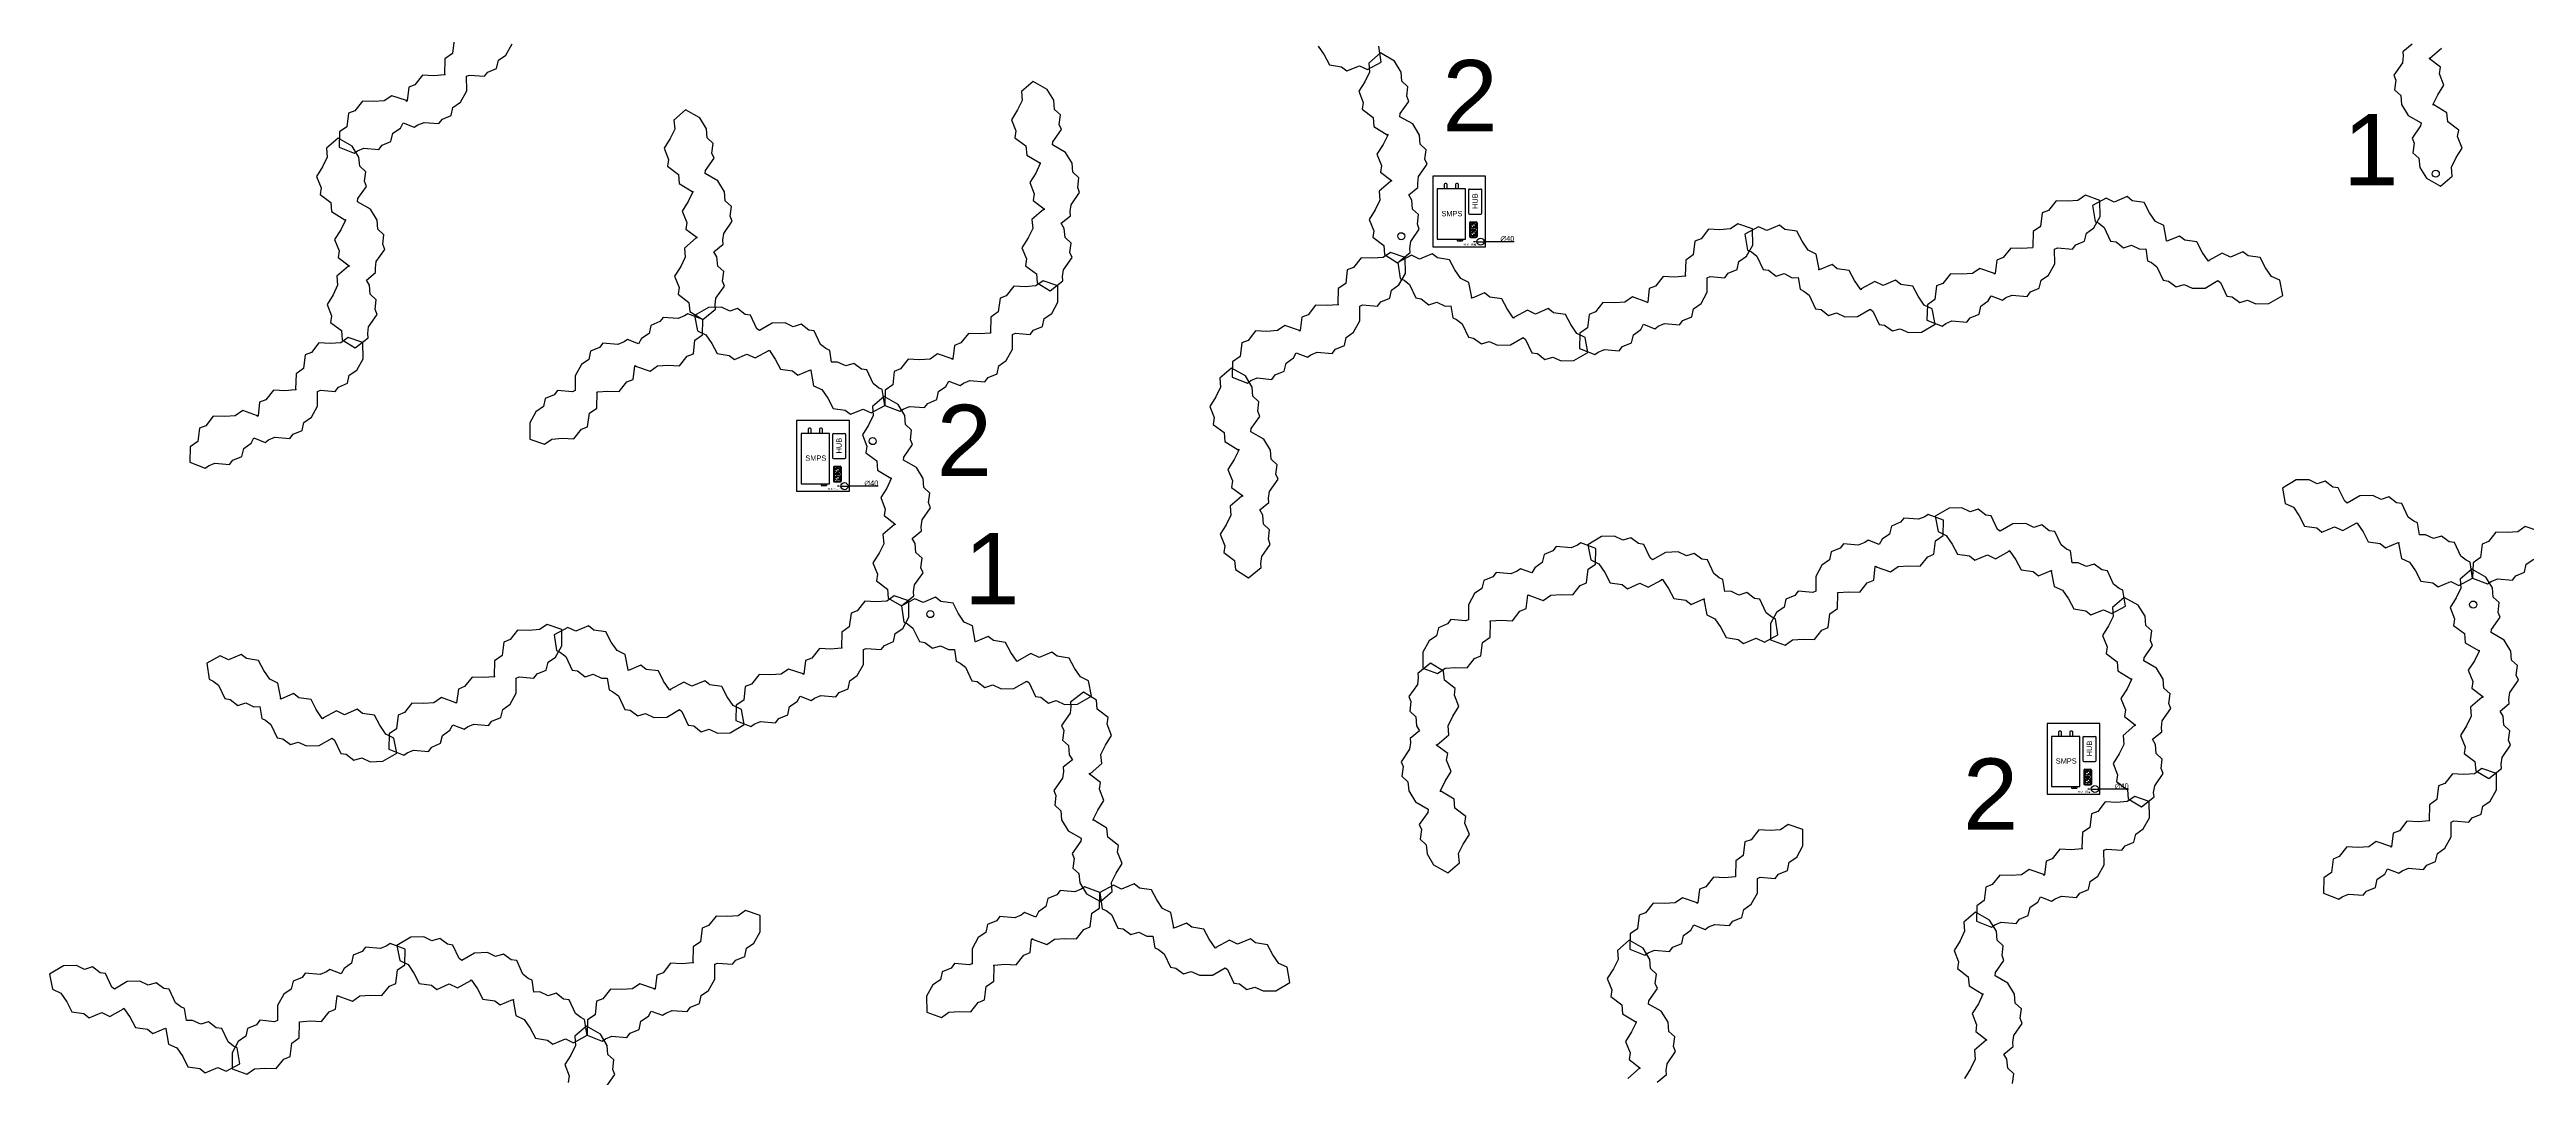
# Model space of a CAD drawing. Header units: millimetres. Extents: x -9372 to 300256, y -58520 to 166772.
# Drawn here: x 5372 to 19403, y 60554 to 66378 of the extents above; entities that cross this region are included whole.
import ezdxf

# ---------------------------------------------------------------- set-up
doc = ezdxf.new("R2010")
doc.units = ezdxf.units.MM
for name, color, linetype in [('Cont_04', 7, 'Continuous'), ('Cont_05', 7, 'Continuous'), ('Cont_06', 7, 'Continuous'), ('Cont_07', 7, 'Continuous'), ('SMPS 박스', 7, 'Continuous'), ('타공홀', 1, 'Continuous')]:
    doc.layers.add(name, color=color, linetype=linetype)
doc.styles.get("Standard").update_dxf_attribs({"font": 'ARIAL.TTF'})
doc.dimstyles.new('ARTware', dxfattribs={"dimtxt": 30, "dimasz": 10, "dimexe": 1.25, "dimexo": 10, "dimtad": 1, "dimtxsty": 'Standard', "dimcen": 2.5, "dimclrt": 1, "dimadec": 0, "dimazin": 0, "dimtfac": 1, "dimtmove": 0, "dimatfit": 3, "dimfxl": 1, "dimarcsym": 0})

# ---------------------------------------------------------------- blocks, each defined once
blk = doc.blocks.new('*D6')
at = {"layer": 'Defpoints', "color": 0}
for p in [(-626, 14916), (-586, 14916)]:
    blk.add_point(p, dxfattribs=at)
at = {"layer": 'SMPS 박스', "color": 0, "lineweight": -2}
for p, q in [((-636, 14916), (-646, 14916)), ((-626, 14916), (-586, 14916)), ((-416, 14916), (-576, 14916))]:
    blk.add_line(p, q, dxfattribs=at)
at = {"layer": 'SMPS 박스', "color": 0}
for points in [[(-636, 14918), (-636, 14914), (-626, 14916)], [(-576, 14918), (-576, 14914), (-586, 14916)]]:
    blk.add_solid(points, dxfattribs=at)
at = {"layer": 'SMPS 박스', "color": 1, "insert": (-454, 14932), "char_height": 30, "attachment_point": 5, "rotation": 359.9745}
blk.add_mtext('∅40', dxfattribs=at)
blk = doc.blocks.new('SMPS 박스')
at = {"layer": 'SMPS 박스'}
for p, q in [((-673.286, 15209.107), (-673.286, 15077.259)), ((-668.286, 15214.107), (-603.459, 15214.107)), ((-598.459, 15077.259), (-598.459, 15209.107)), ((-668.588, 15023.482), (-668.588, 14944.543)), ((-668.286, 15072.259), (-603.459, 15072.259)), ((-663.588, 15028.482), (-630.403, 15028.482)), ((-663.588, 15020.482), (-663.588, 14992.013)), ((-658.588, 15025.482), (-635.403, 15025.482)), ((-630.403, 15020.482), (-630.403, 14992.013)), ((-625.403, 15023.482), (-625.403, 14944.543)), ((-737.842, 14929.539), (-737.842, 14920.447)), ((-737.842, 14929.539), (-707.842, 14929.539)), ((-737.842, 14920.447), (-707.842, 14920.447)), ((-727.842, 14929.539), (-727.842, 14920.447)), ((-717.842, 14929.539), (-717.842, 14920.447)), ((-707.842, 14929.539), (-707.842, 14920.447)), ((-663.588, 14976.013), (-663.588, 14947.543)), ((-663.588, 14939.543), (-630.403, 14939.543)), ((-658.588, 14987.013), (-635.403, 14987.013)), ((-658.588, 14981.013), (-635.403, 14981.013)), ((-658.588, 14942.543), (-635.403, 14942.543)), ((-630.403, 14976.013), (-630.403, 14947.543))]:
    blk.add_line(p, q, dxfattribs=at)
for points in [[(-877.107, 15287.055), (-877.107, 14887.055), (-577.107, 14887.055), (-577.107, 15287.055)], [(-851.49, 15214.539), (-851.49, 14929.539), (-691.49, 14929.539), (-691.49, 15214.539)]]:
    blk.add_lwpolyline(points, close=True, dxfattribs=at)
for points in [[(-804.954, 15246.593), (-802.478, 15246.593, -0.414213562), (-797.478, 15241.593), (-797.478, 15214.539), (-809.954, 15214.539), (-809.954, 15241.593, -0.414213562)], [(-737.724, 15246.593, -0.414213562), (-732.724, 15241.593), (-732.724, 15214.539), (-745.2, 15214.539), (-745.2, 15241.593, -0.414213562), (-740.2, 15246.593)]]:
    blk.add_lwpolyline(points, format="xyb", close=True, dxfattribs=at)
for centre, radius in [((-646.995, 15006.247), 13.266), ((-646.995, 15006.247), 12.266), ((-650.719, 15011.255), 2.279), ((-646.995, 14961.162), 13.266), ((-646.995, 14961.162), 12.266), ((-650.719, 14966.17), 2.279), ((-642.593, 15001.46), 2.279), ((-642.593, 14956.375), 2.279)]:
    blk.add_circle(centre, radius, dxfattribs=at)
at = {"layer": 'SMPS 박스', "color": 5}
blk.add_circle((-606.083, 14915.866), 20, dxfattribs=at)
at = {"layer": 'SMPS 박스'}
for centre, start, end in [((-668.286, 15209.107), 90, 180), ((-603.459, 15209.107), 0, 90), ((-668.286, 15077.259), 180, 270), ((-663.588, 15023.482), 90, 180), ((-658.588, 15020.482), 90, 180), ((-635.403, 15020.482), 0, 90), ((-630.403, 15023.482), 0, 90), ((-603.459, 15077.259), 270, 0), ((-663.588, 14944.543), 180, 270), ((-658.588, 14992.013), 180, 270), ((-658.588, 14976.013), 90, 180), ((-658.588, 14947.543), 180, 270), ((-635.403, 14992.013), 270, 0), ((-635.403, 14976.013), 0, 90), ((-635.403, 14947.543), 270, 0), ((-630.403, 14944.543), 270, 0)]:
    blk.add_arc(centre, 5, start, end, dxfattribs=at)
at = {"layer": 'SMPS 박스', "insert": (-652.063, 15101.222), "char_height": 30, "width": 7.09247, "attachment_point": 1, "rotation": 90}
blk.add_mtext('HUB', dxfattribs=at)
at = {"layer": 'SMPS 박스', "attachment_point": 1}
for s, insert, char_height, width in [('SMPS', (-827.79, 15089.919), 30, 7.09247), ('L', (-733.529, 14926.015), 2.5, 7.09247), ('N', (-723.529, 14926.015), 2.5, 7.09247), ('FG', (-714.981, 14926.015), 2.5, 7.09247), ('{\\C5;40 \\fISOCPEUR|b0|i0|c0|p34;%%C\\fArial|b0|i0|c0|p34; \\fGulim|b0|i0|c129|p50;타공홀}', (-702.386, 14904.943), 10, 131.77072)]:
    blk.add_mtext(s, dxfattribs=dict(at, insert=insert, char_height=char_height, width=width))
at = {"layer": 'SMPS 박스'}
dim = blk.add_diameter_dim_2p(p1=(-626.083, 14915.875), p2=(-586.083, 14915.857), dimstyle='ARTware', dxfattribs=at)
dim.commit()
dim.dimension.update_dxf_attribs({"geometry": '*D6', "text_midpoint": (-454.277, 14915.798), "dimtype": 131})

msp = doc.modelspace()

# ---------------------------------------------------------------- linework, layer by layer
at = {"layer": 'Cont_04', "color": 32}
for points in [[(10906, 65191), (10900, 65153), (10962, 65107), (10966, 65055), (11041, 65010), (11112, 65067), (11110, 65091), (11115, 65129), (11164, 65199), (11152, 65227), (11159, 65281), (11125, 65313), (11120, 65364), (11103, 65393), (11156, 65436), (11154, 65460), (11159, 65498), (11207, 65567), (11196, 65596), (11203, 65650), (11168, 65682), (11164, 65733), (11126, 65795), (11053, 65837), (11056, 65854), (11104, 65924), (11092, 65952), (11099, 66007), (11065, 66038), (11061, 66090), (11023, 66152), (10943, 66197), (10877, 66140), (10881, 66089), (10855, 66035), (10821, 65980), (10846, 65916), (10840, 65878), (10902, 65832), (10907, 65780), (10981, 65735), (10984, 65737), (10984, 65732), (10958, 65678), (10924, 65624), (10949, 65560), (10944, 65522), (11006, 65475), (11006, 65470), (11003, 65472), (10937, 65415), (10941, 65363), (10915, 65310), (10880, 65255)], [(8938, 65029), (8932, 64992), (8994, 64945), (8998, 64894), (9073, 64848), (9144, 64906), (9142, 64929), (9147, 64968), (9196, 65037), (9184, 65066), (9191, 65120), (9157, 65151), (9152, 65203), (9135, 65232), (9188, 65274), (9186, 65298), (9191, 65336), (9239, 65406), (9228, 65434), (9235, 65488), (9200, 65520), (9196, 65571), (9158, 65634), (9085, 65675), (9088, 65693), (9136, 65762), (9124, 65791), (9131, 65845), (9097, 65877), (9093, 65928), (9055, 65990), (8975, 66036), (8909, 65978), (8913, 65927), (8887, 65873), (8853, 65819), (8878, 65755), (8872, 65717), (8934, 65670), (8939, 65619), (9013, 65573), (9016, 65576), (9016, 65571), (8990, 65517), (8956, 65462), (8981, 65398), (8976, 65360), (9038, 65314), (9038, 65309), (9035, 65310), (8969, 65253), (8973, 65202), (8947, 65148), (8912, 65093)], [(10193, 64568), (10157, 64554), (10148, 64478), (10106, 64448), (10103, 64361), (10189, 64328), (10208, 64341), (10244, 64356), (10328, 64349), (10347, 64373), (10398, 64394), (10408, 64440), (10450, 64469), (10467, 64499), (10530, 64474), (10550, 64488), (10585, 64502), (10670, 64495), (10688, 64520), (10739, 64541), (10749, 64586), (10791, 64616), (10827, 64680), (10826, 64763), (10843, 64770), (10927, 64763), (10946, 64787), (10996, 64808), (11006, 64854), (11049, 64883), (11084, 64947), (11083, 65039), (11001, 65068), (10958, 65038), (10898, 65034), (10834, 65037), (10791, 64983), (10756, 64969), (10746, 64892), (10704, 64862), (10702, 64775), (10705, 64774), (10701, 64771), (10641, 64766), (10577, 64769), (10534, 64715), (10498, 64701), (10489, 64624), (10485, 64621), (10485, 64625), (10402, 64654), (10360, 64624), (10300, 64620), (10236, 64623)], [(8983, 64640), (9019, 64654), (9028, 64731), (9071, 64761), (9073, 64848), (8987, 64881), (8968, 64868), (8932, 64853), (8848, 64860), (8829, 64836), (8778, 64815), (8768, 64769), (8726, 64740), (8709, 64710), (8646, 64735), (8627, 64721), (8591, 64706), (8507, 64714), (8488, 64689), (8437, 64668), (8427, 64622), (8385, 64593), (8349, 64529), (8350, 64445), (8334, 64439), (8249, 64446), (8230, 64421), (8180, 64400), (8170, 64355), (8127, 64325), (8092, 64262), (8093, 64170), (8176, 64141), (8218, 64170), (8278, 64175), (8342, 64172), (8385, 64226), (8420, 64240), (8430, 64317), (8472, 64346), (8474, 64434), (8471, 64435), (8475, 64438), (8535, 64442), (8599, 64440), (8642, 64494), (8678, 64508), (8687, 64585), (8691, 64588), (8691, 64584), (8774, 64555), (8816, 64585), (8876, 64589), (8941, 64586)], [(9879, 64334), (9909, 64311), (9980, 64341), (10027, 64319), (10103, 64361), (10089, 64451), (10068, 64461), (10037, 64485), (10001, 64562), (9971, 64566), (9927, 64599), (9883, 64585), (9836, 64607), (9802, 64606), (9792, 64673), (9770, 64684), (9740, 64707), (9704, 64784), (9673, 64788), (9630, 64821), (9585, 64807), (9539, 64829), (9466, 64828), (9393, 64785), (9379, 64796), (9343, 64873), (9313, 64877), (9269, 64910), (9225, 64896), (9178, 64918), (9105, 64917), (9026, 64870), (9043, 64784), (9089, 64762), (9123, 64713), (9153, 64655), (9221, 64645), (9251, 64622), (9322, 64652), (9369, 64630), (9446, 64672), (9445, 64675), (9450, 64673), (9483, 64624), (9513, 64566), (9581, 64557), (9611, 64533), (9683, 64563), (9687, 64561), (9684, 64559), (9700, 64473), (9747, 64451), (9781, 64402), (9811, 64344)]]:
    msp.add_lwpolyline(points, close=True, dxfattribs=at)
at = {"layer": 'Cont_04', "color": 31}
for points in [[(10062, 63406), (10056, 63368), (10118, 63321), (10122, 63270), (10197, 63225), (10268, 63282), (10266, 63306), (10271, 63344), (10320, 63413), (10308, 63442), (10315, 63496), (10280, 63528), (10276, 63579), (10259, 63608), (10312, 63651), (10310, 63674), (10315, 63713), (10363, 63782), (10351, 63811), (10358, 63865), (10324, 63897), (10320, 63948), (10282, 64010), (10209, 64052), (10212, 64069), (10260, 64139), (10248, 64167), (10255, 64221), (10221, 64253), (10217, 64305), (10179, 64367), (10099, 64412), (10033, 64355), (10037, 64304), (10011, 64250), (9977, 64195), (10002, 64131), (9996, 64093), (10058, 64047), (10062, 63995), (10137, 63950), (10140, 63952), (10140, 63947), (10114, 63893), (10080, 63839), (10105, 63774), (10100, 63737), (10161, 63690), (10162, 63685), (10159, 63687), (10092, 63630), (10097, 63578), (10071, 63524), (10036, 63470)], [(9349, 62783), (9313, 62769), (9304, 62692), (9261, 62663), (9259, 62576), (9345, 62543), (9364, 62556), (9400, 62571), (9484, 62564), (9503, 62588), (9554, 62609), (9564, 62655), (9606, 62684), (9623, 62714), (9686, 62689), (9705, 62703), (9741, 62717), (9826, 62710), (9844, 62735), (9895, 62756), (9905, 62801), (9947, 62831), (9983, 62894), (9982, 62978), (9998, 62985), (10083, 62978), (10102, 63002), (10152, 63023), (10162, 63069), (10205, 63098), (10240, 63162), (10239, 63254), (10156, 63283), (10114, 63253), (10054, 63249), (9990, 63252), (9947, 63197), (9912, 63184), (9902, 63107), (9860, 63077), (9858, 62990), (9861, 62988), (9857, 62986), (9797, 62981), (9733, 62984), (9690, 62930), (9654, 62916), (9645, 62839), (9641, 62836), (9641, 62840), (9558, 62868), (9516, 62839), (9456, 62835), (9392, 62837)], [(7382, 62621), (7347, 62607), (7337, 62530), (7295, 62501), (7293, 62413), (7378, 62380), (7398, 62394), (7434, 62409), (7518, 62401), (7537, 62426), (7587, 62447), (7598, 62492), (7640, 62522), (7656, 62551), (7720, 62527), (7739, 62540), (7775, 62555), (7859, 62548), (7878, 62572), (7928, 62593), (7939, 62639), (7981, 62668), (8016, 62732), (8015, 62816), (8032, 62823), (8116, 62816), (8135, 62840), (8186, 62861), (8196, 62907), (8238, 62936), (8273, 63000), (8273, 63092), (8190, 63120), (8148, 63091), (8088, 63087), (8023, 63089), (7981, 63035), (7945, 63021), (7936, 62944), (7893, 62915), (7891, 62828), (7895, 62826), (7890, 62823), (7831, 62819), (7766, 62822), (7723, 62768), (7688, 62754), (7678, 62677), (7674, 62674), (7674, 62677), (7592, 62706), (7549, 62677), (7490, 62672), (7425, 62675)], [(8455, 63089), (8425, 63112), (8354, 63082), (8307, 63104), (8230, 63062), (8244, 62972), (8266, 62961), (8297, 62938), (8332, 62861), (8363, 62857), (8406, 62824), (8451, 62838), (8498, 62816), (8531, 62817), (8542, 62750), (8563, 62739), (8594, 62716), (8630, 62639), (8661, 62635), (8704, 62602), (8748, 62616), (8795, 62594), (8868, 62595), (8940, 62638), (8954, 62627), (8990, 62550), (9021, 62546), (9064, 62513), (9109, 62527), (9155, 62505), (9228, 62506), (9307, 62553), (9291, 62639), (9244, 62661), (9211, 62710), (9181, 62768), (9113, 62778), (9083, 62801), (9011, 62771), (8965, 62793), (8888, 62751), (8889, 62748), (8884, 62750), (8850, 62799), (8821, 62857), (8752, 62866), (8722, 62890), (8651, 62860), (8647, 62862), (8650, 62864), (8633, 62950), (8587, 62972), (8553, 63021), (8523, 63079)], [(6487, 62927), (6457, 62951), (6386, 62920), (6339, 62942), (6262, 62901), (6276, 62810), (6298, 62800), (6329, 62776), (6364, 62700), (6395, 62696), (6438, 62662), (6483, 62676), (6530, 62654), (6563, 62655), (6574, 62588), (6595, 62578), (6626, 62554), (6662, 62478), (6693, 62473), (6736, 62440), (6780, 62454), (6827, 62432), (6900, 62434), (6972, 62476), (6986, 62465), (7022, 62389), (7053, 62385), (7096, 62351), (7141, 62365), (7188, 62343), (7260, 62345), (7339, 62391), (7323, 62477), (7276, 62499), (7243, 62549), (7213, 62606), (7145, 62616), (7115, 62640), (7043, 62609), (6997, 62631), (6920, 62590), (6921, 62586), (6916, 62588), (6882, 62638), (6853, 62695), (6784, 62705), (6754, 62729), (6683, 62698), (6679, 62700), (6682, 62702), (6665, 62788), (6619, 62810), (6585, 62860), (6555, 62917)]]:
    msp.add_lwpolyline(points, close=True, dxfattribs=at)
at = {"layer": 'Cont_04', "color": 30}
for points in [[(10421, 63251), (10391, 63275), (10320, 63244), (10273, 63266), (10197, 63225), (10211, 63134), (10232, 63124), (10263, 63100), (10299, 63024), (10330, 63019), (10373, 62986), (10418, 63000), (10464, 62978), (10498, 62979), (10508, 62912), (10530, 62902), (10560, 62878), (10596, 62801), (10627, 62797), (10670, 62764), (10715, 62778), (10762, 62756), (10834, 62758), (10907, 62800), (10921, 62789), (10957, 62713), (10987, 62708), (11031, 62675), (11075, 62689), (11122, 62667), (11195, 62669), (11274, 62715), (11258, 62801), (11211, 62823), (11177, 62873), (11147, 62930), (11079, 62940), (11049, 62964), (10978, 62933), (10931, 62955), (10855, 62913), (10855, 62910), (10851, 62912), (10817, 62961), (10787, 63019), (10719, 63029), (10689, 63053), (10618, 63022), (10613, 63024), (10616, 63026), (10600, 63112), (10553, 63134), (10519, 63184), (10490, 63241)], [(11363, 62556), (11368, 62594), (11307, 62640), (11302, 62692), (11228, 62737), (11156, 62680), (11158, 62656), (11153, 62618), (11105, 62548), (11117, 62520), (11110, 62465), (11144, 62434), (11148, 62382), (11166, 62354), (11113, 62311), (11115, 62287), (11109, 62249), (11061, 62180), (11073, 62151), (11066, 62097), (11100, 62065), (11104, 62014), (11142, 61951), (11215, 61910), (11213, 61892), (11164, 61823), (11176, 61794), (11169, 61740), (11203, 61709), (11208, 61657), (11245, 61595), (11325, 61550), (11391, 61607), (11387, 61658), (11413, 61712), (11448, 61767), (11422, 61831), (11428, 61868), (11366, 61915), (11362, 61966), (11287, 62012), (11284, 62010), (11284, 62015), (11310, 62069), (11345, 62123), (11319, 62187), (11325, 62225), (11263, 62272), (11262, 62277), (11266, 62275), (11332, 62332), (11328, 62383), (11354, 62437), (11388, 62492)], [(11231, 61393), (11267, 61407), (11276, 61484), (11319, 61514), (11321, 61601), (11235, 61634), (11216, 61621), (11180, 61606), (11096, 61613), (11077, 61588), (11027, 61567), (11016, 61522), (10974, 61493), (10958, 61463), (10894, 61488), (10875, 61474), (10839, 61459), (10755, 61466), (10736, 61442), (10685, 61421), (10675, 61375), (10633, 61346), (10598, 61282), (10598, 61198), (10582, 61192), (10498, 61199), (10479, 61174), (10428, 61153), (10418, 61108), (10376, 61078), (10340, 61014), (10341, 60923), (10424, 60894), (10466, 60923), (10526, 60928), (10590, 60925), (10633, 60979), (10669, 60993), (10678, 61070), (10721, 61099), (10723, 61187), (10719, 61188), (10723, 61191), (10783, 61195), (10848, 61193), (10890, 61247), (10926, 61261), (10935, 61338), (10940, 61341), (10940, 61337), (11022, 61308), (11065, 61338), (11124, 61342), (11189, 61339)], [(11546, 61627), (11516, 61651), (11444, 61621), (11398, 61643), (11321, 61601), (11335, 61510), (11357, 61500), (11387, 61477), (11423, 61400), (11454, 61396), (11497, 61363), (11542, 61377), (11588, 61355), (11622, 61355), (11633, 61288), (11654, 61278), (11685, 61254), (11721, 61178), (11751, 61174), (11795, 61141), (11839, 61155), (11886, 61133), (11959, 61134), (12031, 61176), (12045, 61166), (12081, 61089), (12112, 61085), (12155, 61052), (12200, 61066), (12246, 61044), (12319, 61045), (12398, 61092), (12382, 61178), (12335, 61200), (12302, 61249), (12272, 61306), (12203, 61316), (12174, 61340), (12102, 61310), (12056, 61332), (11979, 61290), (11979, 61286), (11975, 61289), (11941, 61338), (11911, 61395), (11843, 61405), (11813, 61429), (11742, 61399), (11737, 61401), (11740, 61403), (11724, 61489), (11677, 61511), (11644, 61560), (11614, 61617)]]:
    msp.add_lwpolyline(points, close=True, dxfattribs=at)
at = {"layer": 'Cont_04', "color": 29}
for points in [[(8507, 61000), (8471, 60986), (8462, 60909), (8419, 60880), (8417, 60793), (8503, 60759), (8522, 60773), (8558, 60788), (8642, 60781), (8661, 60805), (8712, 60826), (8722, 60872), (8764, 60901), (8780, 60930), (8844, 60906), (8863, 60919), (8899, 60934), (8983, 60927), (9002, 60952), (9053, 60973), (9063, 61018), (9105, 61047), (9140, 61111), (9140, 61195), (9156, 61202), (9240, 61195), (9259, 61219), (9310, 61240), (9320, 61286), (9362, 61315), (9398, 61379), (9397, 61471), (9314, 61500), (9272, 61470), (9212, 61466), (9148, 61468), (9105, 61414), (9069, 61400), (9060, 61323), (9018, 61294), (9015, 61207), (9019, 61205), (9015, 61203), (8955, 61198), (8890, 61201), (8848, 61147), (8812, 61133), (8803, 61056), (8799, 61053), (8799, 61057), (8716, 61085), (8674, 61056), (8614, 61052), (8549, 61054)], [(8192, 60766), (8222, 60742), (8294, 60773), (8340, 60751), (8417, 60793), (8403, 60883), (8381, 60893), (8351, 60917), (8315, 60993), (8284, 60998), (8241, 61031), (8196, 61017), (8150, 61039), (8116, 61038), (8105, 61105), (8084, 61115), (8053, 61139), (8018, 61216), (7987, 61220), (7943, 61253), (7899, 61239), (7852, 61261), (7779, 61259), (7707, 61217), (7693, 61228), (7657, 61304), (7626, 61309), (7583, 61342), (7538, 61328), (7492, 61350), (7419, 61348), (7340, 61302), (7356, 61216), (7403, 61194), (7436, 61144), (7466, 61087), (7535, 61077), (7565, 61053), (7636, 61084), (7682, 61062), (7759, 61104), (7759, 61107), (7763, 61105), (7797, 61056), (7827, 60998), (7895, 60988), (7925, 60965), (7996, 60995), (8001, 60993), (7998, 60991), (8014, 60905), (8061, 60883), (8094, 60833), (8124, 60776)], [(6224, 60605), (6254, 60581), (6326, 60611), (6372, 60589), (6449, 60631), (6435, 60722), (6413, 60732), (6383, 60755), (6347, 60832), (6316, 60836), (6273, 60869), (6228, 60855), (6182, 60877), (6148, 60877), (6137, 60944), (6116, 60954), (6085, 60977), (6050, 61054), (6019, 61058), (5975, 61091), (5931, 61077), (5884, 61099), (5811, 61098), (5739, 61055), (5725, 61066), (5689, 61143), (5658, 61147), (5615, 61180), (5570, 61166), (5524, 61188), (5451, 61187), (5372, 61140), (5388, 61054), (5435, 61032), (5469, 60983), (5498, 60926), (5567, 60916), (5597, 60892), (5668, 60922), (5714, 60900), (5791, 60942), (5791, 60946), (5795, 60943), (5829, 60894), (5859, 60837), (5927, 60827), (5957, 60803), (6028, 60833), (6033, 60831), (6030, 60829), (6046, 60743), (6093, 60721), (6126, 60672), (6156, 60615)], [(7297, 61072), (7333, 61086), (7342, 61163), (7384, 61192), (7387, 61280), (7301, 61313), (7282, 61299), (7246, 61285), (7162, 61292), (7143, 61267), (7092, 61246), (7082, 61201), (7040, 61171), (7023, 61142), (6960, 61166), (6940, 61153), (6905, 61138), (6820, 61145), (6802, 61121), (6751, 61100), (6741, 61054), (6699, 61025), (6663, 60961), (6664, 60877), (6647, 60870), (6563, 60878), (6544, 60853), (6494, 60832), (6484, 60787), (6441, 60757), (6406, 60693), (6407, 60602), (6489, 60573), (6532, 60602), (6592, 60607), (6656, 60604), (6699, 60658), (6734, 60672), (6744, 60749), (6786, 60778), (6788, 60866), (6785, 60867), (6789, 60870), (6849, 60874), (6913, 60871), (6956, 60926), (6992, 60940), (7001, 61016), (7005, 61019), (7005, 61016), (7088, 60987), (7130, 61016), (7190, 61021), (7254, 61018)]]:
    msp.add_lwpolyline(points, close=True, dxfattribs=at)
msp.add_lwpolyline([(8525, 60501), (8574, 60570), (8562, 60599), (8569, 60653), (8535, 60685), (8530, 60736), (8493, 60799), (8413, 60844), (8347, 60787), (8351, 60735), (8325, 60681), (8290, 60627), (8316, 60563), (8310, 60525)], dxfattribs=at)
at = {"layer": 'Cont_05', "color": 40}
msp.add_lwpolyline([(12559, 66397), (12592, 66347), (12622, 66290), (12691, 66280), (12720, 66256), (12792, 66286), (12838, 66264), (12915, 66306), (12901, 66397)], dxfattribs=at)
for points in [[(12873, 65351), (12868, 65314), (12930, 65267), (12934, 65216), (13008, 65170), (13080, 65228), (13078, 65251), (13083, 65290), (13131, 65359), (13120, 65388), (13127, 65442), (13092, 65473), (13088, 65525), (13071, 65554), (13123, 65596), (13122, 65620), (13127, 65658), (13175, 65728), (13163, 65756), (13170, 65810), (13136, 65842), (13132, 65893), (13094, 65956), (13021, 65997), (13023, 66015), (13072, 66084), (13060, 66113), (13067, 66167), (13033, 66199), (13028, 66250), (12991, 66312), (12911, 66358), (12845, 66300), (12849, 66249), (12823, 66195), (12788, 66141), (12814, 66077), (12808, 66039), (12870, 65992), (12874, 65941), (12949, 65895), (12952, 65898), (12952, 65892), (12926, 65839), (12891, 65784), (12917, 65720), (12911, 65682), (12973, 65636), (12974, 65631), (12970, 65632), (12904, 65575), (12908, 65524), (12882, 65470), (12848, 65415)], [(12161, 64729), (12125, 64715), (12116, 64638), (12073, 64609), (12071, 64521), (12157, 64488), (12176, 64502), (12212, 64517), (12296, 64509), (12315, 64534), (12365, 64555), (12376, 64600), (12418, 64630), (12434, 64659), (12498, 64635), (12517, 64648), (12553, 64663), (12637, 64656), (12656, 64680), (12707, 64701), (12717, 64747), (12759, 64776), (12794, 64840), (12794, 64924), (12810, 64931), (12894, 64923), (12913, 64948), (12964, 64969), (12974, 65015), (13016, 65044), (13052, 65108), (13051, 65200), (12968, 65228), (12926, 65199), (12866, 65195), (12802, 65197), (12759, 65143), (12723, 65129), (12714, 65052), (12672, 65023), (12669, 64935), (12673, 64934), (12669, 64931), (12609, 64927), (12544, 64930), (12502, 64875), (12466, 64862), (12457, 64785), (12453, 64782), (12453, 64785), (12370, 64814), (12328, 64785), (12268, 64780), (12203, 64783)], [(12029, 63566), (12024, 63529), (12085, 63482), (12090, 63431), (12164, 63385), (12236, 63443), (12234, 63466), (12239, 63505), (12287, 63574), (12276, 63603), (12283, 63657), (12248, 63688), (12244, 63740), (12227, 63769), (12279, 63811), (12277, 63835), (12283, 63873), (12331, 63943), (12319, 63971), (12326, 64025), (12292, 64057), (12288, 64108), (12250, 64171), (12177, 64212), (12179, 64230), (12228, 64299), (12216, 64328), (12223, 64382), (12189, 64414), (12184, 64465), (12147, 64528), (12067, 64573), (12001, 64516), (12005, 64464), (11979, 64410), (11944, 64356), (11970, 64292), (11964, 64254), (12026, 64207), (12030, 64156), (12105, 64110), (12108, 64113), (12108, 64108), (12082, 64054), (12047, 63999), (12073, 63935), (12067, 63897), (12129, 63851), (12130, 63846), (12126, 63847), (12060, 63790), (12064, 63739), (12038, 63685), (12004, 63631)]]:
    msp.add_lwpolyline(points, close=True, dxfattribs=at)
at = {"layer": 'Cont_05', "color": 39}
for points in [[(16097, 65052), (16061, 65038), (16052, 64961), (16010, 64932), (16007, 64845), (16093, 64811), (16113, 64825), (16148, 64840), (16233, 64833), (16251, 64857), (16302, 64878), (16312, 64924), (16354, 64953), (16371, 64982), (16434, 64958), (16454, 64972), (16489, 64986), (16574, 64979), (16593, 65004), (16643, 65025), (16653, 65070), (16696, 65099), (16731, 65163), (16730, 65247), (16747, 65254), (16831, 65247), (16850, 65271), (16900, 65292), (16910, 65338), (16953, 65367), (16988, 65431), (16987, 65523), (16905, 65552), (16862, 65522), (16803, 65518), (16738, 65521), (16695, 65466), (16660, 65452), (16650, 65375), (16608, 65346), (16606, 65259), (16609, 65257), (16605, 65255), (16545, 65250), (16481, 65253), (16438, 65199), (16403, 65185), (16393, 65108), (16389, 65105), (16389, 65109), (16306, 65137), (16264, 65108), (16204, 65104), (16140, 65106)], [(17169, 65520), (17140, 65544), (17068, 65513), (17022, 65535), (16945, 65493), (16959, 65403), (16980, 65393), (17011, 65369), (17047, 65292), (17078, 65288), (17121, 65255), (17166, 65269), (17212, 65247), (17246, 65248), (17256, 65181), (17278, 65171), (17309, 65147), (17344, 65070), (17375, 65066), (17418, 65033), (17463, 65047), (17510, 65025), (17583, 65026), (17655, 65069), (17669, 65058), (17705, 64981), (17735, 64977), (17779, 64944), (17823, 64958), (17870, 64936), (17943, 64938), (18022, 64984), (18006, 65070), (17959, 65092), (17925, 65141), (17895, 65199), (17827, 65209), (17797, 65232), (17726, 65202), (17679, 65224), (17603, 65182), (17603, 65179), (17599, 65181), (17565, 65230), (17535, 65288), (17467, 65298), (17437, 65321), (17366, 65291), (17361, 65293), (17364, 65295), (17348, 65381), (17301, 65403), (17268, 65452), (17238, 65510)], [(14129, 64891), (14093, 64877), (14084, 64800), (14041, 64770), (14039, 64683), (14125, 64650), (14144, 64663), (14180, 64678), (14264, 64671), (14283, 64695), (14333, 64716), (14344, 64762), (14386, 64791), (14402, 64821), (14466, 64796), (14485, 64810), (14521, 64825), (14605, 64817), (14624, 64842), (14675, 64863), (14685, 64909), (14727, 64938), (14762, 65002), (14762, 65085), (14778, 65092), (14862, 65085), (14881, 65110), (14932, 65131), (14942, 65176), (14984, 65206), (15020, 65269), (15019, 65361), (14936, 65390), (14894, 65361), (14834, 65356), (14770, 65359), (14727, 65305), (14691, 65291), (14682, 65214), (14640, 65185), (14637, 65097), (14641, 65096), (14637, 65093), (14577, 65088), (14512, 65091), (14470, 65037), (14434, 65023), (14425, 64946), (14421, 64943), (14420, 64947), (14338, 64976), (14296, 64946), (14236, 64942), (14171, 64945)], [(15201, 65358), (15171, 65382), (15100, 65352), (15053, 65374), (14976, 65332), (14991, 65241), (15012, 65231), (15043, 65207), (15079, 65131), (15109, 65127), (15153, 65094), (15197, 65108), (15244, 65085), (15278, 65086), (15288, 65019), (15309, 65009), (15340, 64985), (15376, 64909), (15407, 64905), (15450, 64871), (15495, 64885), (15541, 64863), (15614, 64865), (15686, 64907), (15701, 64896), (15736, 64820), (15767, 64816), (15811, 64783), (15855, 64796), (15902, 64774), (15975, 64776), (16054, 64822), (16037, 64908), (15991, 64930), (15957, 64980), (15927, 65037), (15859, 65047), (15829, 65071), (15758, 65041), (15711, 65063), (15634, 65021), (15635, 65017), (15630, 65019), (15597, 65069), (15567, 65126), (15498, 65136), (15469, 65160), (15397, 65130), (15393, 65132), (15396, 65134), (15379, 65219), (15333, 65241), (15299, 65291), (15269, 65348)], [(13234, 65197), (13204, 65221), (13133, 65190), (13086, 65212), (13009, 65171), (13023, 65080), (13045, 65070), (13075, 65046), (13111, 64970), (13142, 64966), (13185, 64932), (13230, 64946), (13277, 64924), (13310, 64925), (13321, 64858), (13342, 64848), (13373, 64824), (13409, 64748), (13439, 64743), (13483, 64710), (13527, 64724), (13574, 64702), (13647, 64704), (13719, 64746), (13733, 64735), (13769, 64659), (13800, 64655), (13843, 64621), (13888, 64635), (13934, 64613), (14007, 64615), (14086, 64661), (14070, 64747), (14023, 64769), (13990, 64819), (13960, 64876), (13892, 64886), (13862, 64910), (13790, 64879), (13744, 64901), (13667, 64860), (13668, 64856), (13663, 64858), (13629, 64908), (13599, 64965), (13531, 64975), (13501, 64999), (13430, 64968), (13425, 64970), (13429, 64972), (13412, 65058), (13366, 65080), (13332, 65130), (13302, 65187)]]:
    msp.add_lwpolyline(points, close=True, dxfattribs=at)
at = {"layer": 'Cont_05', "color": 38}
for points in [[(16011, 63504), (16046, 63518), (16056, 63595), (16098, 63624), (16100, 63711), (16014, 63744), (15995, 63731), (15959, 63716), (15875, 63723), (15856, 63699), (15806, 63678), (15795, 63632), (15753, 63603), (15737, 63573), (15673, 63598), (15654, 63584), (15618, 63570), (15534, 63577), (15515, 63552), (15465, 63531), (15454, 63486), (15412, 63456), (15377, 63392), (15377, 63309), (15361, 63302), (15277, 63309), (15258, 63285), (15207, 63264), (15197, 63218), (15155, 63189), (15120, 63125), (15120, 63033), (15203, 63004), (15245, 63034), (15305, 63038), (15370, 63035), (15412, 63089), (15448, 63103), (15457, 63180), (15500, 63210), (15502, 63297), (15498, 63298), (15503, 63301), (15562, 63306), (15627, 63303), (15669, 63357), (15705, 63371), (15714, 63448), (15719, 63451), (15719, 63447), (15801, 63419), (15844, 63448), (15903, 63452), (15968, 63450)], [(16906, 63198), (16936, 63174), (17007, 63204), (17054, 63182), (17131, 63224), (17117, 63315), (17095, 63325), (17064, 63348), (17029, 63425), (16998, 63429), (16954, 63462), (16910, 63448), (16863, 63470), (16830, 63470), (16819, 63537), (16798, 63547), (16767, 63571), (16731, 63647), (16700, 63651), (16657, 63684), (16612, 63670), (16566, 63692), (16493, 63691), (16421, 63649), (16407, 63659), (16371, 63736), (16340, 63740), (16297, 63773), (16252, 63759), (16205, 63781), (16132, 63780), (16053, 63733), (16070, 63647), (16116, 63625), (16150, 63576), (16180, 63519), (16248, 63509), (16278, 63485), (16349, 63515), (16396, 63493), (16473, 63535), (16472, 63539), (16477, 63536), (16511, 63487), (16540, 63430), (16609, 63420), (16639, 63396), (16710, 63426), (16714, 63424), (16711, 63422), (16728, 63336), (16774, 63314), (16808, 63265), (16838, 63208)], [(14043, 63342), (14078, 63356), (14088, 63433), (14130, 63462), (14132, 63550), (14046, 63583), (14027, 63569), (13991, 63555), (13907, 63562), (13888, 63537), (13838, 63516), (13827, 63471), (13785, 63441), (13769, 63412), (13705, 63436), (13686, 63423), (13650, 63408), (13566, 63415), (13547, 63391), (13497, 63370), (13486, 63324), (13444, 63295), (13409, 63231), (13409, 63147), (13393, 63140), (13309, 63148), (13290, 63123), (13239, 63102), (13229, 63056), (13187, 63027), (13152, 62963), (13152, 62872), (13235, 62843), (13277, 62872), (13337, 62877), (13402, 62874), (13444, 62928), (13480, 62942), (13489, 63019), (13532, 63048), (13534, 63136), (13530, 63137), (13535, 63140), (13594, 63144), (13659, 63141), (13701, 63196), (13737, 63210), (13746, 63286), (13751, 63289), (13751, 63286), (13833, 63257), (13876, 63286), (13935, 63291), (14000, 63288)], [(14938, 63036), (14968, 63012), (15039, 63043), (15086, 63021), (15163, 63062), (15149, 63153), (15127, 63163), (15096, 63187), (15061, 63263), (15030, 63268), (14986, 63301), (14942, 63287), (14895, 63309), (14862, 63308), (14851, 63375), (14830, 63385), (14799, 63409), (14763, 63486), (14732, 63490), (14689, 63523), (14644, 63509), (14598, 63531), (14525, 63529), (14453, 63487), (14439, 63498), (14403, 63574), (14372, 63579), (14329, 63612), (14284, 63598), (14237, 63620), (14164, 63618), (14085, 63572), (14102, 63486), (14148, 63464), (14182, 63414), (14212, 63357), (14280, 63347), (14310, 63323), (14381, 63354), (14428, 63332), (14505, 63373), (14504, 63377), (14509, 63375), (14543, 63325), (14572, 63268), (14641, 63258), (14671, 63234), (14742, 63265), (14746, 63263), (14743, 63261), (14760, 63175), (14806, 63153), (14840, 63103), (14870, 63046)], [(13330, 62720), (13335, 62757), (13274, 62804), (13269, 62855), (13195, 62901), (13123, 62843), (13125, 62820), (13120, 62781), (13072, 62712), (13084, 62683), (13077, 62629), (13111, 62597), (13115, 62546), (13133, 62517), (13080, 62475), (13082, 62451), (13076, 62413), (13028, 62343), (13040, 62315), (13033, 62260), (13067, 62229), (13071, 62177), (13109, 62115), (13182, 62074), (13180, 62056), (13131, 61987), (13143, 61958), (13136, 61904), (13170, 61872), (13175, 61821), (13212, 61758), (13292, 61713), (13358, 61770), (13354, 61822), (13380, 61876), (13415, 61930), (13389, 61994), (13395, 62032), (13333, 62079), (13329, 62130), (13254, 62176), (13251, 62173), (13251, 62178), (13277, 62232), (13312, 62287), (13286, 62351), (13292, 62389), (13230, 62435), (13229, 62440), (13233, 62438), (13299, 62496), (13295, 62547), (13321, 62601), (13355, 62655)]]:
    msp.add_lwpolyline(points, close=True, dxfattribs=at)
at = {"layer": 'Cont_05', "color": 37}
for points in [[(17087, 62268), (17081, 62230), (17143, 62184), (17147, 62132), (17222, 62087), (17293, 62144), (17291, 62168), (17297, 62206), (17345, 62276), (17333, 62304), (17340, 62358), (17306, 62390), (17302, 62441), (17284, 62470), (17337, 62513), (17335, 62536), (17340, 62575), (17389, 62644), (17377, 62673), (17384, 62727), (17349, 62759), (17345, 62810), (17307, 62872), (17235, 62914), (17237, 62931), (17285, 63001), (17274, 63029), (17281, 63084), (17246, 63115), (17242, 63167), (17204, 63229), (17124, 63274), (17058, 63217), (17062, 63166), (17036, 63112), (17002, 63057), (17027, 62993), (17022, 62955), (17084, 62909), (17088, 62857), (17162, 62812), (17165, 62814), (17166, 62809), (17140, 62755), (17105, 62701), (17131, 62637), (17125, 62599), (17187, 62552), (17187, 62547), (17184, 62549), (17118, 62492), (17122, 62440), (17096, 62387), (17061, 62332)], [(16376, 61647), (16341, 61633), (16331, 61556), (16289, 61526), (16287, 61439), (16372, 61406), (16392, 61419), (16428, 61434), (16512, 61427), (16531, 61451), (16581, 61472), (16591, 61518), (16634, 61547), (16650, 61577), (16713, 61552), (16733, 61566), (16769, 61581), (16853, 61573), (16872, 61598), (16922, 61619), (16932, 61665), (16975, 61694), (17010, 61758), (17009, 61841), (17026, 61848), (17110, 61841), (17129, 61866), (17179, 61887), (17190, 61932), (17232, 61962), (17267, 62025), (17266, 62117), (17184, 62146), (17141, 62117), (17082, 62112), (17017, 62115), (16974, 62061), (16939, 62047), (16929, 61970), (16887, 61941), (16885, 61853), (16888, 61852), (16884, 61849), (16825, 61844), (16760, 61847), (16717, 61793), (16682, 61779), (16672, 61702), (16668, 61699), (16668, 61703), (16585, 61732), (16543, 61702), (16483, 61698), (16419, 61701)]]:
    msp.add_lwpolyline(points, close=True, dxfattribs=at)
at = {"layer": 'Cont_05', "color": 34}
msp.add_lwpolyline([(14413, 61487), (14377, 61473), (14368, 61396), (14325, 61367), (14323, 61280), (14409, 61247), (14428, 61260), (14464, 61275), (14548, 61268), (14567, 61292), (14618, 61313), (14628, 61359), (14670, 61388), (14687, 61418), (14750, 61393), (14769, 61407), (14805, 61421), (14889, 61414), (14908, 61439), (14959, 61460), (14969, 61505), (15011, 61535), (15047, 61599), (15046, 61682), (15062, 61689), (15147, 61682), (15166, 61706), (15216, 61727), (15226, 61773), (15269, 61802), (15304, 61866), (15303, 61958), (15220, 61987), (15178, 61957), (15118, 61953), (15054, 61956), (15011, 61901), (14976, 61888), (14966, 61811), (14924, 61781), (14922, 61694), (14925, 61693), (14921, 61690), (14861, 61685), (14797, 61688), (14754, 61634), (14718, 61620), (14709, 61543), (14705, 61540), (14705, 61544), (14622, 61572), (14580, 61543), (14520, 61539), (14455, 61541)], close=True, dxfattribs=at)
at = {"layer": 'Cont_05', "color": 37}
msp.add_lwpolyline([(16491, 60520), (16498, 60574), (16464, 60606), (16460, 60657), (16442, 60686), (16495, 60729), (16493, 60753), (16498, 60791), (16547, 60860), (16535, 60889), (16542, 60943), (16507, 60975), (16503, 61026), (16465, 61089), (16393, 61130), (16395, 61148), (16443, 61217), (16432, 61245), (16439, 61300), (16404, 61331), (16400, 61383), (16362, 61445), (16282, 61490), (16216, 61433), (16220, 61382), (16194, 61328), (16160, 61273), (16185, 61209), (16180, 61172), (16241, 61125), (16246, 61073), (16320, 61028), (16323, 61030), (16324, 61025), (16298, 60971), (16263, 60917), (16288, 60853), (16283, 60815), (16345, 60768), (16345, 60763), (16342, 60765), (16276, 60708), (16280, 60657), (16254, 60603), (16219, 60548)], dxfattribs=at)
at = {"layer": 'Cont_05', "color": 34}
msp.add_lwpolyline([(14479, 60527), (14532, 60570), (14530, 60593), (14535, 60632), (14583, 60701), (14571, 60730), (14578, 60784), (14544, 60815), (14540, 60867), (14502, 60929), (14429, 60970), (14432, 60988), (14480, 61058), (14468, 61086), (14475, 61140), (14441, 61172), (14437, 61223), (14399, 61286), (14319, 61331), (14253, 61274), (14257, 61222), (14231, 61169), (14196, 61114), (14222, 61050), (14216, 61012), (14278, 60966), (14282, 60914), (14357, 60869), (14360, 60871), (14360, 60866), (14334, 60812), (14300, 60757), (14325, 60693), (14319, 60656), (14381, 60609), (14382, 60604), (14379, 60606), (14312, 60549)], dxfattribs=at)
at = {"layer": 'Cont_06', "color": 41}
msp.add_lwpolyline([(7664, 66432), (7654, 66355), (7612, 66325), (7610, 66238), (7613, 66237), (7609, 66234), (7549, 66229), (7485, 66232), (7442, 66178), (7407, 66164), (7397, 66087), (7393, 66084), (7393, 66088), (7310, 66116), (7268, 66087), (7208, 66083), (7144, 66085), (7101, 66031), (7066, 66017), (7056, 65940), (7014, 65911), (7012, 65824), (7097, 65791), (7117, 65804), (7152, 65819), (7237, 65812), (7256, 65836), (7306, 65857), (7316, 65903), (7359, 65932), (7375, 65962), (7438, 65937), (7458, 65951), (7494, 65965), (7578, 65958), (7597, 65983), (7647, 66004), (7657, 66049), (7700, 66079), (7735, 66143), (7734, 66226), (7751, 66233), (7835, 66226), (7854, 66250), (7904, 66271), (7915, 66317), (7957, 66346), (7992, 66410)], dxfattribs=at)
at = {"layer": 'Cont_06', "color": 47}
msp.add_lwpolyline([(18756, 66407), (18703, 66364), (18705, 66340), (18700, 66302), (18652, 66233), (18663, 66204), (18656, 66150), (18691, 66118), (18695, 66067), (18733, 66004), (18806, 65963), (18803, 65945), (18755, 65876), (18767, 65847), (18760, 65793), (18794, 65762), (18798, 65710), (18836, 65648), (18916, 65603), (18982, 65660), (18978, 65711), (19004, 65765), (19038, 65819), (19013, 65884), (19019, 65921), (18957, 65968), (18952, 66019), (18878, 66065), (18875, 66063), (18874, 66068), (18900, 66121), (18935, 66176), (18910, 66240), (18915, 66278), (18853, 66325), (18853, 66330), (18856, 66328), (18922, 66385)], dxfattribs=at)
at = {"layer": 'Cont_06', "color": 41}
for points in [[(6969, 64869), (6964, 64831), (7026, 64785), (7030, 64733), (7104, 64688), (7176, 64745), (7174, 64769), (7179, 64807), (7227, 64877), (7216, 64905), (7223, 64959), (7188, 64991), (7184, 65042), (7167, 65071), (7219, 65114), (7218, 65138), (7223, 65176), (7271, 65245), (7259, 65274), (7266, 65328), (7232, 65360), (7228, 65411), (7190, 65474), (7117, 65515), (7119, 65533), (7168, 65602), (7156, 65631), (7163, 65685), (7129, 65716), (7124, 65768), (7087, 65830), (7007, 65875), (6941, 65818), (6945, 65767), (6919, 65713), (6884, 65658), (6910, 65594), (6904, 65557), (6966, 65510), (6970, 65459), (7045, 65413), (7048, 65415), (7048, 65410), (7022, 65356), (6987, 65302), (7013, 65238), (7007, 65200), (7069, 65153), (7070, 65148), (7066, 65150), (7000, 65093), (7004, 65042), (6979, 64988), (6944, 64933)], [(6257, 64246), (6221, 64233), (6212, 64156), (6169, 64126), (6167, 64039), (6253, 64006), (6272, 64019), (6308, 64034), (6392, 64027), (6411, 64051), (6461, 64072), (6472, 64118), (6514, 64147), (6530, 64177), (6594, 64152), (6613, 64166), (6649, 64181), (6733, 64173), (6752, 64198), (6803, 64219), (6813, 64264), (6855, 64294), (6890, 64358), (6890, 64441), (6906, 64448), (6990, 64441), (7009, 64465), (7060, 64487), (7070, 64532), (7112, 64561), (7148, 64625), (7147, 64717), (7064, 64746), (7022, 64716), (6962, 64712), (6898, 64715), (6855, 64661), (6819, 64647), (6810, 64570), (6768, 64540), (6765, 64453), (6769, 64452), (6765, 64449), (6705, 64444), (6640, 64447), (6598, 64393), (6562, 64379), (6553, 64302), (6549, 64299), (6549, 64303), (6466, 64332), (6424, 64302), (6364, 64298), (6299, 64301)]]:
    msp.add_lwpolyline(points, close=True, dxfattribs=at)
at = {"layer": 'Cont_07', "color": 49}
for points in [[(18872, 63357), (18902, 63333), (18974, 63363), (19020, 63341), (19097, 63383), (19083, 63473), (19061, 63484), (19031, 63507), (18995, 63584), (18964, 63588), (18921, 63621), (18876, 63607), (18830, 63629), (18796, 63628), (18785, 63696), (18764, 63706), (18733, 63729), (18697, 63806), (18667, 63810), (18623, 63843), (18579, 63829), (18532, 63851), (18459, 63850), (18387, 63807), (18373, 63818), (18337, 63895), (18306, 63899), (18263, 63932), (18218, 63918), (18172, 63940), (18099, 63939), (18020, 63892), (18036, 63806), (18083, 63784), (18116, 63735), (18146, 63677), (18215, 63668), (18244, 63644), (18316, 63674), (18362, 63652), (18439, 63694), (18439, 63697), (18443, 63695), (18477, 63646), (18507, 63589), (18575, 63579), (18605, 63555), (18676, 63585), (18681, 63583), (18678, 63581), (18694, 63495), (18741, 63473), (18774, 63424), (18804, 63366)], [(19055, 62428), (19050, 62390), (19111, 62344), (19116, 62292), (19190, 62247), (19262, 62304), (19260, 62328), (19265, 62366), (19313, 62436), (19301, 62464), (19308, 62518), (19274, 62550), (19270, 62601), (19253, 62630), (19305, 62673), (19303, 62696), (19309, 62735), (19357, 62804), (19345, 62833), (19352, 62887), (19318, 62919), (19314, 62970), (19276, 63032), (19203, 63074), (19205, 63091), (19254, 63161), (19242, 63189), (19249, 63244), (19215, 63275), (19210, 63327), (19173, 63389), (19093, 63434), (19027, 63377), (19031, 63326), (19005, 63272), (18970, 63217), (18996, 63153), (18990, 63115), (19052, 63069), (19056, 63017), (19131, 62972), (19134, 62974), (19134, 62969), (19108, 62915), (19073, 62861), (19099, 62797), (19093, 62759), (19155, 62712), (19156, 62707), (19152, 62709), (19086, 62652), (19090, 62600), (19064, 62547), (19030, 62492)], [(18342, 61805), (18307, 61791), (18298, 61715), (18255, 61685), (18253, 61598), (18339, 61565), (18358, 61578), (18394, 61593), (18478, 61586), (18497, 61610), (18547, 61631), (18558, 61677), (18600, 61706), (18616, 61736), (18680, 61711), (18699, 61725), (18735, 61739), (18819, 61732), (18838, 61757), (18888, 61778), (18899, 61823), (18941, 61853), (18976, 61917), (18976, 62000), (18992, 62007), (19076, 62000), (19095, 62024), (19146, 62045), (19156, 62091), (19198, 62120), (19234, 62184), (19233, 62276), (19150, 62305), (19108, 62275), (19048, 62271), (18984, 62274), (18941, 62220), (18905, 62206), (18896, 62129), (18853, 62099), (18851, 62012), (18855, 62011), (18851, 62008), (18791, 62003), (18726, 62006), (18684, 61952), (18648, 61938), (18639, 61861), (18634, 61858), (18634, 61862), (18552, 61891), (18509, 61861), (18450, 61857), (18385, 61860)]]:
    msp.add_lwpolyline(points, close=True, dxfattribs=at)
msp.add_lwpolyline([(19479, 63647), (19396, 63675), (19354, 63646), (19294, 63642), (19230, 63644), (19187, 63590), (19151, 63576), (19142, 63499), (19100, 63470), (19097, 63383), (19183, 63350), (19203, 63363), (19238, 63378), (19323, 63371), (19342, 63395), (19392, 63416), (19402, 63462), (19445, 63491)], dxfattribs=at)
at = {"layer": '타공홀', "color": 1}
for centre in [(18889, 65674), (13029, 65320), (10035, 64159), (10361, 63179), (19101, 63233)]:
    msp.add_circle(centre, 20, dxfattribs=at)

# ---------------------------------------------------------------- block references
for p in [(14084, 50373), (10481, 48988), (17564, 47272)]:
    msp.add_blockref('SMPS 박스', p)

# ---------------------------------------------------------------- texts
for s, p in [('2', (13262, 65914)), ('1', (18364, 65609)), ('2', (10397, 63961)), ('1', (10553, 63235)), ('2', (16210, 61957))]:
    msp.add_text(s, height=404).set_placement(p)

doc.saveas('drawing.dxf')
